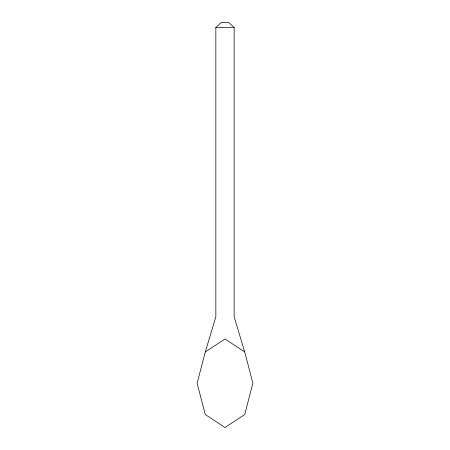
<?xml version="1.0" encoding="UTF-8"?>
<svg xmlns="http://www.w3.org/2000/svg" width="450" height="450" viewBox="0 0 450 450"><rect width="100%" height="100%" fill="white"/><g stroke="black" fill="none" stroke-linecap="round" stroke-linejoin="round"><path stroke-width="0.67" d="M205.284 351.945L197.117 383.243L205.284 414.534L225 427.5L244.716 414.534L252.883 383.243L244.716 351.945L234.152 316.783L234.152 27.489L228.752 22.5L221.248 22.5L215.848 27.489L215.848 316.783L205.284 351.945L225 338.985L244.716 351.945M215.848 27.489L234.152 27.489"/></g></svg>
